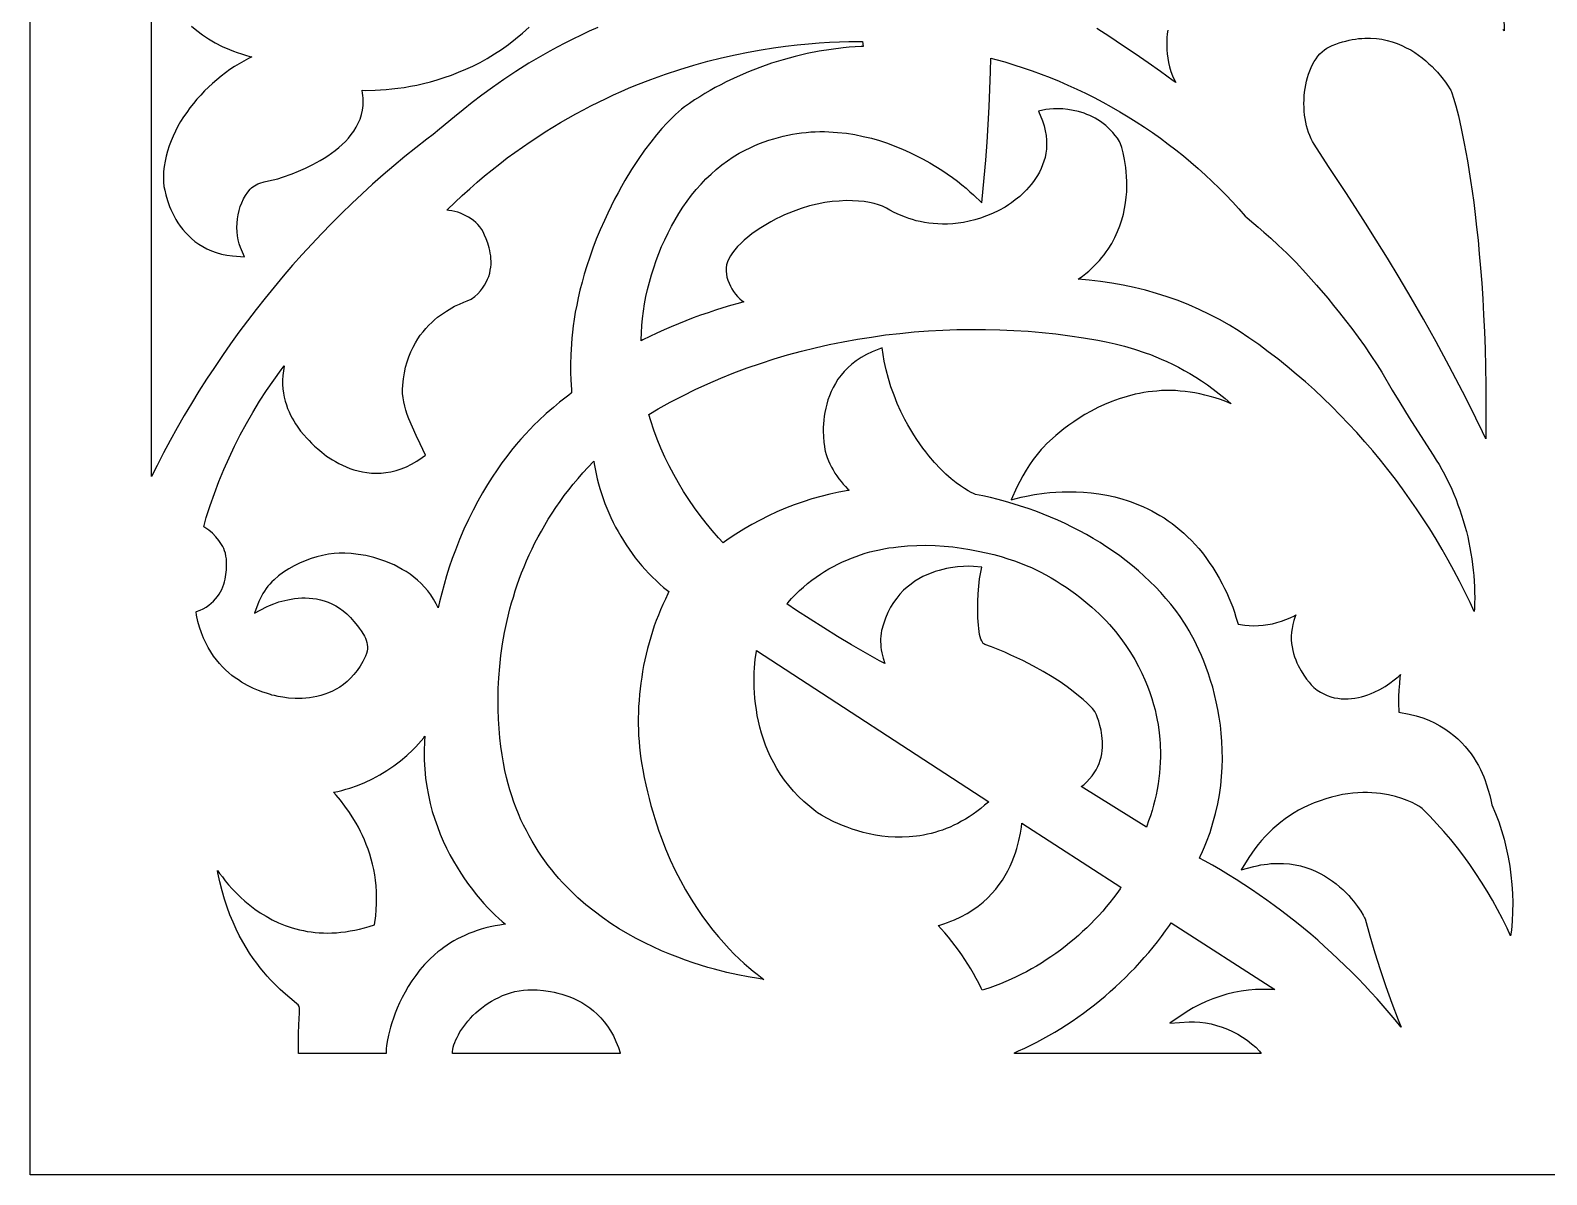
# Model space of a CAD drawing. Extents: x -122 to 128, y -135 to 115.
# Drawn here: x -121.9 to 3.1, y -134.5 to -40.2 of the extents above; entities that cross this region are included whole.
import ezdxf

# ---------------------------------------------------------------- set-up
doc = ezdxf.new("R2010")
doc.units = 0
doc.header["$MEASUREMENT"] = 0
doc.layers.add('LAYER_1', color=18, linetype='CONTINUOUS')

msp = doc.modelspace()

# ---------------------------------------------------------------- linework, layer by layer
at = {"layer": 'LAYER_1'}
for points in [[(-121.91, 115.49), (128.09, 115.49), (128.09, -134.51), (-121.91, -134.51)], [(-53.3, -41.1), (-53.25, -41.51), (-53.41, -41.52), (-53.91, -41.55), (-54.41, -41.58), (-54.91, -41.63), (-55.9, -41.75), (-56.89, -41.91), (-57.88, -42.1), (-58.87, -42.33), (-59.84, -42.6), (-60.81, -42.89), (-61.77, -43.23), (-62.71, -43.6), (-63.63, -44), (-64.54, -44.43), (-64.99, -44.66), (-65.44, -44.9), (-65.87, -45.14), (-66.31, -45.39), (-66.73, -45.65), (-67.15, -45.92), (-67.57, -46.2), (-67.98, -46.49), (-68.24, -46.69), (-68.73, -47.13), (-69.06, -47.44), (-69.43, -47.82), (-69.85, -48.27), (-70.29, -48.79), (-70.77, -49.39), (-71.28, -50.06), (-71.8, -50.82), (-72.35, -51.65), (-72.9, -52.57), (-73.18, -53.06), (-73.46, -53.57), (-73.74, -54.11), (-74.03, -54.67), (-74.31, -55.25), (-74.59, -55.85), (-74.93, -56.63), (-75.25, -57.4), (-75.53, -58.14), (-75.79, -58.87), (-76.03, -59.58), (-76.24, -60.27), (-76.43, -60.94), (-76.6, -61.59), (-76.75, -62.22), (-76.87, -62.83), (-76.99, -63.42), (-77.08, -63.98), (-77.16, -64.53), (-77.22, -65.05), (-77.27, -65.55), (-77.31, -66.03), (-77.36, -66.92), (-77.38, -67.71), (-77.37, -68.39), (-77.35, -68.98), (-77.31, -69.81), (-77.3, -70.04), (-77.3, -70.06), (-77.33, -70.09), (-77.53, -70.26), (-78.28, -70.84), (-78.79, -71.26), (-79.38, -71.76), (-80.03, -72.36), (-80.37, -72.7), (-80.73, -73.07), (-81.1, -73.46), (-81.47, -73.88), (-81.85, -74.32), (-82.24, -74.8), (-82.64, -75.3), (-83.03, -75.84), (-83.43, -76.4), (-83.83, -77), (-84.23, -77.63), (-84.62, -78.29), (-85.02, -78.99), (-85.4, -79.72), (-85.78, -80.49), (-86.16, -81.3), (-86.52, -82.14), (-86.87, -83.02), (-87.13, -83.72), (-87.37, -84.42), (-87.6, -85.14), (-87.8, -85.85), (-87.99, -86.57), (-88.17, -87.3), (-88.28, -87.78), (-88.44, -87.45), (-88.66, -87.08), (-88.89, -86.72), (-89.14, -86.39), (-89.41, -86.08), (-89.69, -85.78), (-89.99, -85.51), (-90.29, -85.26), (-90.6, -85.02), (-90.93, -84.8), (-91.25, -84.61), (-91.59, -84.42), (-91.92, -84.25), (-92.26, -84.1), (-92.6, -83.97), (-92.93, -83.84), (-93.27, -83.74), (-93.6, -83.64), (-93.93, -83.56), (-94.26, -83.48), (-94.87, -83.38), (-95.46, -83.31), (-95.99, -83.28), (-96.46, -83.28), (-96.87, -83.3), (-97.34, -83.37), (-97.82, -83.47), (-98.29, -83.59), (-98.77, -83.73), (-99.25, -83.91), (-99.72, -84.11), (-100.17, -84.33), (-100.61, -84.58), (-101.04, -84.85), (-101.44, -85.15), (-101.81, -85.47), (-101.99, -85.65), (-102.16, -85.83), (-102.32, -86.01), (-102.47, -86.2), (-102.61, -86.4), (-102.74, -86.6), (-102.86, -86.81), (-102.97, -87.03), (-103.06, -87.25), (-103.42, -88.22), (-102.45, -87.71), (-102.18, -87.59), (-101.83, -87.45), (-101.41, -87.3), (-100.93, -87.17), (-100.67, -87.11), (-100.4, -87.06), (-100.12, -87.02), (-99.84, -86.99), (-99.54, -86.97), (-99.24, -86.97), (-98.93, -86.98), (-98.62, -87.01), (-98.31, -87.05), (-97.99, -87.12), (-97.68, -87.21), (-97.36, -87.32), (-97.05, -87.46), (-96.73, -87.62), (-96.42, -87.81), (-96.12, -88.03), (-95.81, -88.29), (-95.52, -88.58), (-95.23, -88.9), (-94.94, -89.27), (-94.8, -89.45), (-94.63, -89.69), (-94.45, -89.98), (-94.37, -90.13), (-94.29, -90.29), (-94.23, -90.46), (-94.17, -90.63), (-94.14, -90.81), (-94.12, -90.99), (-94.12, -91.17), (-94.14, -91.36), (-94.19, -91.56), (-94.27, -91.76), (-94.49, -92.2), (-94.72, -92.6), (-94.97, -92.96), (-95.24, -93.29), (-95.51, -93.59), (-95.79, -93.86), (-96.09, -94.1), (-96.39, -94.31), (-96.69, -94.5), (-97, -94.66), (-97.32, -94.8), (-97.64, -94.91), (-97.96, -95.01), (-98.28, -95.09), (-98.59, -95.15), (-98.9, -95.2), (-99.21, -95.23), (-99.51, -95.25), (-99.8, -95.25), (-100.08, -95.25), (-100.62, -95.22), (-101.08, -95.16), (-101.48, -95.09), (-101.79, -95.02), (-102, -94.97), (-102.11, -94.93), (-102.44, -94.83), (-102.73, -94.74), (-103.1, -94.6), (-103.52, -94.42), (-104, -94.19), (-104.25, -94.05), (-104.5, -93.9), (-104.76, -93.73), (-105.02, -93.55), (-105.29, -93.35), (-105.55, -93.13), (-105.81, -92.9), (-106.07, -92.64), (-106.32, -92.37), (-106.57, -92.08), (-106.81, -91.76), (-107.03, -91.42), (-107.25, -91.06), (-107.45, -90.68), (-107.64, -90.27), (-107.81, -89.84), (-107.96, -89.38), (-108.09, -88.9), (-108.2, -88.39), (-108.25, -88.11), (-108.2, -88.09), (-107.92, -87.98), (-107.66, -87.86), (-107.41, -87.72), (-107.19, -87.57), (-106.99, -87.4), (-106.8, -87.23), (-106.63, -87.05), (-106.48, -86.86), (-106.35, -86.66), (-106.23, -86.46), (-106.13, -86.26), (-106.04, -86.05), (-105.97, -85.84), (-105.9, -85.64), (-105.85, -85.43), (-105.78, -85.04), (-105.74, -84.66), (-105.73, -84.31), (-105.73, -84), (-105.75, -83.74), (-105.78, -83.52), (-105.82, -83.28), (-105.89, -83.08), (-105.97, -82.9), (-106.05, -82.72), (-106.15, -82.55), (-106.25, -82.39), (-106.37, -82.22), (-106.61, -81.92), (-106.89, -81.64), (-107.19, -81.38), (-107.51, -81.17), (-107.61, -81.1), (-107.4, -80.34), (-107.08, -79.34), (-106.73, -78.35), (-106.36, -77.36), (-105.96, -76.38), (-105.53, -75.42), (-105.08, -74.46), (-104.6, -73.51), (-104.1, -72.58), (-103.57, -71.67), (-103.02, -70.76), (-102.44, -69.88), (-101.84, -69.01), (-101.22, -68.16), (-100.98, -67.84), (-100.98, -67.85), (-101.05, -68.25), (-101.1, -68.64), (-101.12, -69.01), (-101.11, -69.38), (-101.09, -69.74), (-101.04, -70.08), (-100.98, -70.42), (-100.9, -70.74), (-100.8, -71.04), (-100.7, -71.34), (-100.58, -71.62), (-100.46, -71.89), (-100.33, -72.14), (-100.19, -72.38), (-100.05, -72.61), (-99.91, -72.82), (-99.63, -73.21), (-99.36, -73.53), (-99.12, -73.79), (-98.93, -73.99), (-98.72, -74.2), (-98.48, -74.45), (-98.22, -74.69), (-97.89, -74.96), (-97.48, -75.27), (-97.01, -75.58), (-96.75, -75.73), (-96.47, -75.88), (-96.18, -76.03), (-95.88, -76.16), (-95.56, -76.29), (-95.23, -76.4), (-94.89, -76.5), (-94.53, -76.58), (-94.16, -76.64), (-93.78, -76.68), (-93.4, -76.69), (-93, -76.68), (-92.59, -76.64), (-92.18, -76.57), (-91.76, -76.47), (-91.34, -76.33), (-90.91, -76.16), (-90.48, -75.94), (-90.04, -75.69), (-89.61, -75.39), (-89.33, -75.19), (-89.76, -74.27), (-90.09, -73.58), (-90.41, -72.89), (-90.7, -72.19), (-90.83, -71.85), (-90.94, -71.5), (-91.04, -71.16), (-91.12, -70.81), (-91.18, -70.46), (-91.22, -70.12), (-91.23, -69.78), (-91.21, -69.43), (-91.15, -68.91), (-91.07, -68.41), (-90.97, -67.94), (-90.84, -67.5), (-90.7, -67.08), (-90.54, -66.68), (-90.36, -66.3), (-90.17, -65.95), (-89.97, -65.62), (-89.76, -65.31), (-89.53, -65.02), (-89.3, -64.75), (-89.07, -64.49), (-88.82, -64.26), (-88.58, -64.04), (-88.34, -63.83), (-88.09, -63.65), (-87.85, -63.48), (-87.61, -63.32), (-87.38, -63.18), (-86.93, -62.93), (-86.53, -62.74), (-86.18, -62.59), (-85.9, -62.47), (-85.56, -62.33), (-85.27, -62.11), (-85.03, -61.89), (-84.81, -61.66), (-84.63, -61.43), (-84.46, -61.19), (-84.32, -60.95), (-84.21, -60.7), (-84.11, -60.46), (-84.04, -60.21), (-83.99, -59.96), (-83.95, -59.71), (-83.93, -59.47), (-83.93, -59.23), (-83.94, -59), (-83.96, -58.77), (-83.99, -58.54), (-84.03, -58.33), (-84.08, -58.11), (-84.19, -57.72), (-84.32, -57.37), (-84.46, -57.06), (-84.59, -56.8), (-84.7, -56.59), (-84.84, -56.37), (-85.01, -56.18), (-85.19, -56.02), (-85.37, -55.86), (-85.57, -55.71), (-85.78, -55.58), (-86, -55.46), (-86.22, -55.36), (-86.45, -55.26), (-86.68, -55.18), (-86.92, -55.11), (-87.16, -55.06), (-87.41, -55.02), (-87.58, -55.01), (-87.52, -54.95), (-86.91, -54.36), (-86.3, -53.79), (-85.69, -53.24), (-85.07, -52.7), (-84.46, -52.18), (-83.84, -51.67), (-83.21, -51.18), (-82.59, -50.7), (-81.96, -50.24), (-81.34, -49.8), (-80.71, -49.36), (-80.08, -48.95), (-79.46, -48.54), (-78.83, -48.15), (-78.2, -47.77), (-77.57, -47.41), (-76.95, -47.06), (-76.32, -46.72), (-75.7, -46.4), (-75.07, -46.09), (-74.45, -45.79), (-73.83, -45.5), (-73.21, -45.22), (-72.6, -44.95), (-71.99, -44.7), (-70.77, -44.22), (-69.56, -43.79), (-68.38, -43.4), (-67.2, -43.04), (-66.05, -42.72), (-64.92, -42.44), (-63.81, -42.19), (-62.73, -41.97), (-61.67, -41.78), (-60.65, -41.62), (-59.65, -41.48), (-58.69, -41.37), (-57.76, -41.28), (-56.87, -41.21), (-56.02, -41.16), (-55.21, -41.12), (-54.44, -41.1), (-53.72, -41.1)], [(-10.95, -40.86), (-10.5, -40.92), (-10.06, -41.01), (-9.64, -41.13), (-9.24, -41.27), (-8.85, -41.43), (-8.48, -41.61), (-8.12, -41.8), (-7.79, -42.01), (-7.47, -42.23), (-7.16, -42.46), (-6.88, -42.69), (-6.61, -42.93), (-6.36, -43.16), (-6.13, -43.4), (-5.92, -43.63), (-5.54, -44.07), (-5.25, -44.46), (-5.02, -44.78), (-4.88, -45), (-4.82, -45.1), (-4.73, -45.33), (-4.59, -45.76), (-4.41, -46.4), (-4.19, -47.23), (-3.95, -48.27), (-3.7, -49.5), (-3.44, -50.93), (-3.18, -52.55), (-3.05, -53.44), (-2.92, -54.38), (-2.8, -55.36), (-2.68, -56.4), (-2.56, -57.48), (-2.46, -58.61), (-2.36, -59.79), (-2.26, -61.03), (-2.18, -62.31), (-2.11, -63.64), (-2.04, -65.02), (-1.99, -66.44), (-1.96, -67.92), (-1.93, -69.45), (-1.92, -71.03), (-1.93, -72.65), (-1.92, -73.72), (-1.92, -73.86), (-2.2, -73.27), (-2.75, -72.14), (-3.3, -71.03), (-3.85, -69.94), (-4.94, -67.86), (-6.01, -65.87), (-7.06, -63.99), (-8.08, -62.22), (-9.07, -60.54), (-10.03, -58.95), (-10.96, -57.47), (-11.84, -56.07), (-12.68, -54.77), (-13.47, -53.56), (-14.89, -51.4), (-16.08, -49.57), (-16.21, -49.35), (-16.33, -49.11), (-16.44, -48.86), (-16.54, -48.6), (-16.63, -48.33), (-16.7, -48.05), (-16.77, -47.76), (-16.82, -47.46), (-16.86, -47.16), (-16.89, -46.85), (-16.91, -46.54), (-16.92, -46.22), (-16.91, -45.91), (-16.9, -45.59), (-16.87, -45.28), (-16.83, -44.97), (-16.77, -44.67), (-16.71, -44.37), (-16.63, -44.07), (-16.54, -43.79), (-16.44, -43.51), (-16.33, -43.25), (-16.2, -43), (-16.07, -42.76), (-15.92, -42.53), (-15.76, -42.32), (-15.6, -42.13), (-15.42, -41.95), (-15.23, -41.79), (-15.03, -41.65), (-14.81, -41.53), (-14.59, -41.42), (-14.3, -41.31), (-14.02, -41.22), (-13.74, -41.13), (-13.46, -41.06), (-13.19, -40.99), (-12.93, -40.94), (-12.67, -40.9), (-12.41, -40.86), (-12.15, -40.84), (-11.91, -40.83), (-11.42, -40.83)], [(-42.33, -42.59), (-41.58, -42.79), (-40.82, -43.02), (-40.07, -43.26), (-39.32, -43.52), (-38.58, -43.79), (-37.84, -44.08), (-37.1, -44.38), (-36.37, -44.69), (-35.64, -45.02), (-34.92, -45.37), (-34.21, -45.73), (-33.5, -46.1), (-32.8, -46.49), (-32.1, -46.89), (-31.42, -47.3), (-30.74, -47.72), (-30.07, -48.16), (-29.41, -48.61), (-28.75, -49.07), (-28.11, -49.55), (-27.48, -50.03), (-26.86, -50.53), (-26.24, -51.04), (-25.64, -51.56), (-25.05, -52.09), (-24.48, -52.63), (-23.91, -53.18), (-23.36, -53.74), (-22.82, -54.31), (-22.29, -54.89), (-21.77, -55.49), (-21.63, -55.62), (-21.41, -55.81), (-20.7, -56.4), (-20.22, -56.81), (-19.66, -57.3), (-19.03, -57.89), (-18.33, -58.56), (-17.57, -59.33), (-16.75, -60.21), (-15.87, -61.18), (-14.95, -62.27), (-14.47, -62.85), (-13.98, -63.46), (-13.48, -64.1), (-12.97, -64.77), (-12.46, -65.47), (-11.93, -66.2), (-11.4, -66.97), (-10.87, -67.75), (-10.51, -68.36), (-9.65, -69.83), (-9.02, -70.87), (-8.24, -72.12), (-7.32, -73.57), (-6.26, -75.21), (-6.01, -75.6), (-5.78, -75.98), (-5.55, -76.37), (-5.34, -76.77), (-5.13, -77.18), (-4.93, -77.59), (-4.74, -78), (-4.56, -78.42), (-4.38, -78.85), (-4.22, -79.28), (-4.06, -79.71), (-3.92, -80.15), (-3.78, -80.59), (-3.65, -81.04), (-3.53, -81.49), (-3.42, -81.93), (-3.32, -82.39), (-3.23, -82.84), (-3.15, -83.3), (-3.08, -83.75), (-3.01, -84.21), (-2.96, -84.67), (-2.92, -85.13), (-2.88, -85.59), (-2.86, -86.04), (-2.85, -86.5), (-2.84, -86.96), (-2.85, -87.41), (-2.87, -87.87), (-2.88, -88.08), (-3.22, -87.34), (-3.65, -86.46), (-4.09, -85.58), (-4.55, -84.7), (-5.03, -83.84), (-5.52, -82.98), (-6.03, -82.12), (-6.55, -81.28), (-7.09, -80.44), (-7.64, -79.61), (-8.21, -78.79), (-8.79, -77.98), (-9.38, -77.18), (-9.99, -76.39), (-10.61, -75.61), (-11.25, -74.84), (-11.9, -74.09), (-12.56, -73.34), (-13.24, -72.61), (-13.92, -71.89), (-14.63, -71.19), (-15.34, -70.5), (-16.06, -69.82), (-16.8, -69.16), (-17.55, -68.51), (-18.31, -67.88), (-19.08, -67.27), (-19.86, -66.67), (-20.65, -66.09), (-21.45, -65.53), (-22.27, -64.98), (-23.06, -64.49), (-23.87, -64.02), (-24.7, -63.59), (-25.55, -63.18), (-26.41, -62.81), (-27.29, -62.46), (-28.18, -62.14), (-29.08, -61.86), (-29.99, -61.6), (-30.91, -61.38), (-31.83, -61.18), (-32.76, -61.01), (-33.7, -60.88), (-34.63, -60.77), (-35.53, -60.7), (-35.45, -60.64), (-35.18, -60.44), (-34.91, -60.23), (-34.66, -60.02), (-34.42, -59.81), (-34.2, -59.59), (-33.98, -59.36), (-33.77, -59.14), (-33.58, -58.91), (-33.39, -58.68), (-33.22, -58.45), (-33.06, -58.21), (-32.76, -57.74), (-32.5, -57.26), (-32.28, -56.77), (-32.09, -56.29), (-31.93, -55.81), (-31.8, -55.33), (-31.7, -54.86), (-31.62, -54.39), (-31.57, -53.93), (-31.53, -53.49), (-31.52, -53.05), (-31.52, -52.64), (-31.54, -52.24), (-31.57, -51.85), (-31.61, -51.49), (-31.66, -51.15), (-31.71, -50.83), (-31.83, -50.28), (-31.94, -49.84), (-32.05, -49.53), (-32.13, -49.35), (-32.3, -49.08), (-32.48, -48.84), (-32.66, -48.61), (-32.86, -48.4), (-33.06, -48.21), (-33.26, -48.02), (-33.47, -47.86), (-33.69, -47.7), (-33.91, -47.56), (-34.13, -47.43), (-34.36, -47.31), (-34.58, -47.2), (-34.81, -47.11), (-35.04, -47.02), (-35.49, -46.88), (-35.94, -46.78), (-36.38, -46.71), (-36.79, -46.66), (-37.19, -46.65), (-37.56, -46.65), (-37.89, -46.67), (-38.19, -46.71), (-38.8, -46.83), (-38.48, -47.63), (-38.34, -48.05), (-38.24, -48.46), (-38.17, -48.86), (-38.14, -49.24), (-38.13, -49.61), (-38.15, -49.97), (-38.19, -50.31), (-38.26, -50.65), (-38.35, -50.97), (-38.46, -51.28), (-38.59, -51.57), (-38.73, -51.86), (-38.88, -52.14), (-39.05, -52.4), (-39.22, -52.65), (-39.4, -52.88), (-39.59, -53.11), (-39.78, -53.32), (-39.97, -53.51), (-40.35, -53.87), (-40.71, -54.16), (-41.02, -54.4), (-41.28, -54.57), (-41.56, -54.75), (-42.07, -55.02), (-42.58, -55.27), (-43.08, -55.48), (-43.57, -55.65), (-44.05, -55.8), (-44.52, -55.92), (-44.98, -56.02), (-45.43, -56.08), (-45.87, -56.13), (-46.29, -56.15), (-46.7, -56.16), (-47.1, -56.14), (-47.48, -56.11), (-47.85, -56.07), (-48.21, -56.01), (-48.55, -55.94), (-48.88, -55.87), (-49.19, -55.78), (-49.49, -55.69), (-49.76, -55.59), (-50.27, -55.39), (-50.7, -55.19), (-51.05, -55.01), (-51.33, -54.85), (-51.66, -54.67), (-51.99, -54.56), (-52.35, -54.46), (-52.74, -54.37), (-53.17, -54.3), (-53.64, -54.26), (-54.14, -54.23), (-54.66, -54.22), (-55.22, -54.25), (-55.81, -54.3), (-56.41, -54.38), (-57.04, -54.5), (-57.69, -54.66), (-58.36, -54.86), (-59.03, -55.1), (-59.38, -55.24), (-59.73, -55.39), (-60.08, -55.55), (-60.43, -55.72), (-60.87, -55.96), (-61.29, -56.2), (-61.69, -56.45), (-62.07, -56.7), (-62.42, -56.96), (-62.76, -57.22), (-63.06, -57.48), (-63.35, -57.74), (-63.6, -58), (-63.83, -58.26), (-64.03, -58.52), (-64.2, -58.77), (-64.34, -59.02), (-64.45, -59.27), (-64.52, -59.52), (-64.55, -59.76), (-64.55, -60.02), (-64.53, -60.28), (-64.48, -60.53), (-64.4, -60.78), (-64.31, -61.02), (-64.2, -61.26), (-64.07, -61.49), (-63.93, -61.71), (-63.77, -61.92), (-63.6, -62.12), (-63.42, -62.3), (-63.22, -62.47), (-63.09, -62.57), (-63.57, -62.69), (-64.19, -62.87), (-64.81, -63.06), (-65.43, -63.25), (-66.04, -63.46), (-66.65, -63.67), (-67.26, -63.89), (-67.87, -64.12), (-68.47, -64.36), (-69.07, -64.61), (-69.66, -64.87), (-70.25, -65.14), (-70.84, -65.42), (-71.42, -65.7), (-71.56, -65.78), (-71.56, -65.69), (-71.54, -65.11), (-71.5, -64.52), (-71.44, -63.93), (-71.37, -63.33), (-71.27, -62.73), (-71.16, -62.13), (-71.03, -61.53), (-70.88, -60.94), (-70.71, -60.34), (-70.52, -59.75), (-70.32, -59.16), (-70.1, -58.58), (-69.87, -58), (-69.61, -57.44), (-69.34, -56.88), (-69.06, -56.33), (-68.76, -55.79), (-68.44, -55.27), (-68.11, -54.75), (-67.76, -54.26), (-67.4, -53.78), (-67.02, -53.31), (-66.62, -52.86), (-66.22, -52.43), (-65.79, -52.03), (-65.36, -51.64), (-64.91, -51.27), (-64.45, -50.93), (-63.97, -50.61), (-63.48, -50.31), (-62.98, -50.05), (-62.58, -49.86), (-62.19, -49.68), (-61.8, -49.52), (-61.41, -49.37), (-61.02, -49.23), (-60.63, -49.11), (-60.24, -49), (-59.86, -48.9), (-59.47, -48.82), (-59.09, -48.75), (-58.71, -48.68), (-58.33, -48.63), (-57.95, -48.59), (-57.57, -48.56), (-57.2, -48.54), (-56.82, -48.53), (-56.45, -48.53), (-56.09, -48.54), (-55.36, -48.59), (-54.64, -48.67), (-53.94, -48.78), (-53.25, -48.92), (-52.57, -49.08), (-51.91, -49.27), (-51.26, -49.49), (-50.63, -49.72), (-50.02, -49.97), (-49.42, -50.24), (-48.85, -50.52), (-48.3, -50.81), (-47.77, -51.1), (-47.26, -51.41), (-46.78, -51.71), (-46.32, -52.02), (-45.89, -52.32), (-45.49, -52.62), (-45.11, -52.92), (-44.76, -53.2), (-44.45, -53.48), (-44.16, -53.73), (-43.47, -54.4), (-43.28, -52.33), (-43.15, -50.87), (-43.04, -49.41), (-42.95, -47.95), (-42.87, -46.49), (-42.81, -45.02), (-42.76, -43.56), (-42.74, -42.48)], [(-43.16, -64.83), (-41.99, -64.86), (-40.83, -64.91), (-39.66, -64.99), (-38.51, -65.09), (-37.36, -65.21), (-36.21, -65.35), (-35.08, -65.52), (-33.9, -65.72), (-33.22, -65.86), (-32.49, -66.02), (-31.71, -66.22), (-30.89, -66.46), (-30.02, -66.75), (-29.58, -66.91), (-29.13, -67.09), (-28.68, -67.28), (-28.21, -67.49), (-27.75, -67.71), (-27.27, -67.95), (-26.8, -68.21), (-26.32, -68.48), (-25.84, -68.77), (-25.35, -69.08), (-24.87, -69.41), (-24.39, -69.76), (-23.9, -70.13), (-23.42, -70.53), (-22.94, -70.95), (-22.92, -70.96), (-22.93, -70.96), (-23.37, -70.78), (-23.8, -70.62), (-24.23, -70.47), (-24.66, -70.35), (-25.08, -70.24), (-25.49, -70.14), (-25.91, -70.06), (-26.31, -70), (-26.72, -69.94), (-27.12, -69.91), (-27.51, -69.88), (-27.9, -69.87), (-28.28, -69.87), (-28.66, -69.88), (-29.04, -69.91), (-29.4, -69.94), (-29.77, -69.99), (-30.12, -70.04), (-30.47, -70.11), (-30.82, -70.18), (-31.49, -70.35), (-32.14, -70.55), (-32.76, -70.77), (-33.35, -71.02), (-33.92, -71.28), (-34.46, -71.56), (-34.97, -71.85), (-35.45, -72.14), (-35.9, -72.44), (-36.31, -72.73), (-36.7, -73.02), (-37.05, -73.3), (-37.37, -73.57), (-37.65, -73.82), (-38.11, -74.25), (-38.42, -74.56), (-38.58, -74.74), (-38.91, -75.14), (-39.23, -75.56), (-39.54, -76), (-39.82, -76.44), (-40.09, -76.89), (-40.34, -77.36), (-40.58, -77.83), (-41.06, -78.89), (-40.22, -78.67), (-39.78, -78.57), (-39.14, -78.45), (-38.33, -78.33), (-37.87, -78.28), (-37.37, -78.24), (-36.84, -78.22), (-36.29, -78.21), (-35.7, -78.21), (-35.1, -78.24), (-34.47, -78.3), (-33.83, -78.38), (-33.18, -78.49), (-32.51, -78.64), (-31.84, -78.82), (-31.5, -78.93), (-31.16, -79.04), (-30.82, -79.17), (-30.48, -79.31), (-30.14, -79.45), (-29.8, -79.61), (-29.46, -79.78), (-29.12, -79.97), (-28.79, -80.16), (-28.45, -80.37), (-28.12, -80.6), (-27.79, -80.83), (-27.47, -81.08), (-27.14, -81.35), (-26.82, -81.63), (-26.51, -81.92), (-26.2, -82.23), (-25.89, -82.56), (-25.59, -82.9), (-25.29, -83.26), (-25, -83.64), (-24.72, -84.04), (-24.44, -84.45), (-24.17, -84.88), (-23.91, -85.33), (-23.65, -85.8), (-23.46, -86.18), (-23.28, -86.56), (-23.11, -86.95), (-22.95, -87.34), (-22.79, -87.74), (-22.65, -88.14), (-22.52, -88.54), (-22.35, -89.14), (-21.8, -89.22), (-21.42, -89.25), (-21.04, -89.26), (-20.66, -89.25), (-20.28, -89.22), (-19.89, -89.17), (-19.51, -89.09), (-19.14, -89), (-18.76, -88.89), (-18.4, -88.75), (-18.04, -88.6), (-17.7, -88.44), (-17.58, -88.37), (-17.63, -88.5), (-17.75, -88.83), (-17.84, -89.16), (-17.9, -89.48), (-17.94, -89.8), (-17.96, -90.11), (-17.96, -90.42), (-17.93, -90.71), (-17.89, -91), (-17.84, -91.29), (-17.77, -91.56), (-17.69, -91.82), (-17.6, -92.07), (-17.5, -92.31), (-17.39, -92.54), (-17.16, -92.97), (-16.93, -93.34), (-16.7, -93.66), (-16.49, -93.92), (-16.32, -94.13), (-16.11, -94.34), (-15.83, -94.56), (-15.56, -94.73), (-15.28, -94.88), (-14.99, -95.01), (-14.71, -95.11), (-14.42, -95.19), (-14.13, -95.24), (-13.84, -95.28), (-13.56, -95.29), (-13.27, -95.29), (-12.99, -95.27), (-12.71, -95.23), (-12.43, -95.18), (-12.16, -95.11), (-11.9, -95.04), (-11.64, -94.95), (-11.38, -94.85), (-11.13, -94.74), (-10.66, -94.51), (-10.22, -94.26), (-9.83, -93.99), (-9.47, -93.73), (-9.16, -93.46), (-8.97, -93.27), (-9, -93.51), (-9.05, -94.03), (-9.09, -94.56), (-9.11, -95.09), (-9.11, -95.62), (-9.09, -96.39), (-8.24, -96.55), (-7.67, -96.69), (-7.13, -96.86), (-6.63, -97.05), (-6.15, -97.27), (-5.71, -97.5), (-5.3, -97.75), (-4.91, -98.02), (-4.55, -98.3), (-4.22, -98.59), (-3.92, -98.89), (-3.63, -99.2), (-3.37, -99.51), (-3.13, -99.83), (-2.91, -100.15), (-2.72, -100.47), (-2.54, -100.79), (-2.37, -101.11), (-2.23, -101.41), (-2.1, -101.72), (-1.99, -102.01), (-1.89, -102.28), (-1.72, -102.8), (-1.6, -103.24), (-1.52, -103.6), (-1.42, -104.01), (-1.12, -104.73), (-0.86, -105.43), (-0.63, -106.14), (-0.42, -106.86), (-0.24, -107.59), (-0.08, -108.33), (0.05, -109.08), (0.15, -109.83), (0.22, -110.59), (0.27, -111.34), (0.29, -112.1), (0.28, -112.85), (0.24, -113.61), (0.18, -114.35), (0.12, -114.82), (-0.17, -114.19), (-0.55, -113.41), (-0.95, -112.64), (-1.37, -111.89), (-1.81, -111.14), (-2.27, -110.4), (-2.74, -109.67), (-3.24, -108.95), (-3.75, -108.25), (-4.27, -107.56), (-4.82, -106.89), (-5.38, -106.23), (-5.95, -105.58), (-6.55, -104.95), (-7.16, -104.33), (-7.27, -104.25), (-7.44, -104.13), (-7.69, -103.99), (-8.01, -103.83), (-8.4, -103.66), (-8.86, -103.49), (-9.38, -103.33), (-9.96, -103.19), (-10.28, -103.14), (-10.61, -103.09), (-10.95, -103.05), (-11.31, -103.02), (-11.68, -103.01), (-12.07, -103.01), (-12.47, -103.03), (-12.88, -103.06), (-13.3, -103.11), (-13.74, -103.18), (-14.19, -103.27), (-14.64, -103.39), (-15.11, -103.52), (-15.59, -103.68), (-16.08, -103.87), (-16.58, -104.08), (-16.97, -104.27), (-17.36, -104.47), (-17.73, -104.69), (-18.1, -104.93), (-18.47, -105.18), (-18.82, -105.44), (-19.16, -105.72), (-19.49, -106.01), (-19.81, -106.32), (-20.12, -106.63), (-20.42, -106.96), (-20.7, -107.29), (-20.97, -107.64), (-21.22, -108), (-21.46, -108.36), (-22.08, -109.38), (-21.06, -109.11), (-20.77, -109.04), (-20.48, -108.98), (-20.2, -108.94), (-19.92, -108.9), (-19.65, -108.87), (-19.12, -108.85), (-18.61, -108.85), (-18.12, -108.89), (-17.65, -108.96), (-17.2, -109.06), (-16.77, -109.18), (-16.36, -109.32), (-15.96, -109.49), (-15.59, -109.67), (-15.23, -109.87), (-14.89, -110.08), (-14.57, -110.3), (-14.26, -110.53), (-13.98, -110.77), (-13.71, -111.01), (-13.46, -111.25), (-13.23, -111.49), (-13.02, -111.73), (-12.83, -111.96), (-12.49, -112.41), (-12.23, -112.79), (-12.04, -113.11), (-11.92, -113.33), (-11.88, -113.42), (-11.49, -114.81), (-11.07, -116.21), (-10.63, -117.6), (-10.16, -118.99), (-9.67, -120.36), (-9.15, -121.73), (-8.9, -122.36), (-8.93, -122.33), (-9.41, -121.74), (-9.89, -121.16), (-10.39, -120.58), (-10.89, -120.01), (-11.41, -119.45), (-11.93, -118.89), (-12.46, -118.34), (-12.99, -117.8), (-13.54, -117.26), (-14.09, -116.73), (-14.65, -116.21), (-15.21, -115.7), (-15.78, -115.19), (-16.36, -114.69), (-16.95, -114.2), (-17.54, -113.72), (-18.14, -113.25), (-18.75, -112.78), (-19.36, -112.33), (-19.98, -111.88), (-20.6, -111.44), (-21.23, -111.01), (-21.87, -110.59), (-22.5, -110.18), (-23.15, -109.78), (-23.8, -109.38), (-24.45, -109), (-25.11, -108.63), (-25.52, -108.41), (-25.46, -108.28), (-25.28, -107.88), (-25.11, -107.48), (-24.95, -107.08), (-24.66, -106.29), (-24.42, -105.51), (-24.21, -104.73), (-24.03, -103.95), (-23.89, -103.19), (-23.78, -102.43), (-23.71, -101.68), (-23.66, -100.94), (-23.64, -100.22), (-23.65, -99.51), (-23.68, -98.8), (-23.73, -98.12), (-23.81, -97.45), (-23.9, -96.79), (-24.01, -96.15), (-24.14, -95.53), (-24.29, -94.92), (-24.44, -94.33), (-24.61, -93.77), (-24.79, -93.22), (-24.98, -92.69), (-25.17, -92.19), (-25.37, -91.71), (-25.57, -91.25), (-25.77, -90.82), (-25.98, -90.41), (-26.18, -90.03), (-26.38, -89.67), (-26.57, -89.34), (-26.76, -89.04), (-27.12, -88.51), (-27.49, -88), (-27.88, -87.49), (-28.29, -87), (-28.71, -86.52), (-29.15, -86.05), (-29.61, -85.6), (-30.08, -85.16), (-30.56, -84.73), (-31.06, -84.31), (-31.57, -83.91), (-32.09, -83.51), (-32.62, -83.13), (-33.17, -82.77), (-33.72, -82.41), (-34.28, -82.07), (-34.85, -81.74), (-35.43, -81.43), (-36.02, -81.13), (-36.61, -80.84), (-37.21, -80.56), (-37.81, -80.3), (-38.42, -80.05), (-39.03, -79.82), (-39.65, -79.6), (-40.27, -79.39), (-40.89, -79.2), (-41.51, -79.02), (-42.13, -78.85), (-42.75, -78.7), (-43.38, -78.56), (-43.98, -78.44), (-44.04, -78.42), (-44.17, -78.37), (-44.36, -78.28), (-44.6, -78.14), (-44.89, -77.96), (-45.23, -77.74), (-45.6, -77.47), (-46, -77.14), (-46.43, -76.76), (-46.89, -76.32), (-47.36, -75.81), (-47.84, -75.24), (-48.09, -74.93), (-48.33, -74.61), (-48.58, -74.26), (-48.83, -73.9), (-49.08, -73.51), (-49.33, -73.11), (-49.57, -72.69), (-49.81, -72.25), (-50.14, -71.6), (-50.44, -70.94), (-50.71, -70.26), (-50.96, -69.57), (-51.17, -68.87), (-51.35, -68.16), (-51.51, -67.44), (-51.69, -66.35), (-52.52, -66.68), (-52.99, -66.91), (-53.42, -67.15), (-53.82, -67.41), (-54.18, -67.69), (-54.51, -67.99), (-54.81, -68.29), (-55.08, -68.61), (-55.33, -68.94), (-55.54, -69.28), (-55.73, -69.62), (-55.9, -69.96), (-56.04, -70.31), (-56.16, -70.65), (-56.26, -71), (-56.34, -71.33), (-56.41, -71.67), (-56.46, -71.99), (-56.5, -72.31), (-56.52, -72.62), (-56.54, -72.91), (-56.54, -73.19), (-56.53, -73.7), (-56.5, -74.14), (-56.45, -74.48), (-56.41, -74.73), (-56.38, -74.86), (-56.3, -75.14), (-56.21, -75.4), (-56.1, -75.66), (-55.99, -75.92), (-55.86, -76.18), (-55.73, -76.42), (-55.58, -76.67), (-55.42, -76.91), (-55.26, -77.14), (-55.08, -77.36), (-54.9, -77.58), (-54.71, -77.79), (-54.52, -77.99), (-54.41, -78.09), (-54.5, -78.1), (-55.25, -78.25), (-56, -78.41), (-56.74, -78.6), (-57.48, -78.81), (-58.21, -79.05), (-58.94, -79.3), (-59.66, -79.58), (-60.37, -79.88), (-61.07, -80.21), (-61.75, -80.55), (-62.43, -80.92), (-63.1, -81.3), (-63.75, -81.7), (-64.38, -82.13), (-64.79, -82.42), (-65.17, -82.02), (-65.69, -81.42), (-66.2, -80.81), (-66.7, -80.18), (-67.17, -79.53), (-67.63, -78.86), (-68.06, -78.19), (-68.48, -77.49), (-68.87, -76.79), (-69.24, -76.08), (-69.59, -75.35), (-69.92, -74.62), (-70.23, -73.88), (-70.51, -73.13), (-70.77, -72.38), (-70.93, -71.85), (-70.15, -71.39), (-69.15, -70.83), (-68.13, -70.3), (-67.1, -69.79), (-66.05, -69.31), (-64.98, -68.85), (-63.91, -68.42), (-62.82, -68.01), (-61.71, -67.63), (-60.6, -67.27), (-59.48, -66.94), (-58.34, -66.63), (-57.2, -66.35), (-56.05, -66.09), (-54.9, -65.85), (-53.73, -65.64), (-52.57, -65.46), (-51.4, -65.29), (-50.22, -65.16), (-49.05, -65.04), (-47.87, -64.95), (-46.69, -64.89), (-45.52, -64.85), (-44.34, -64.83)], [(-75.42, -75.9), (-75.35, -76.32), (-75.27, -76.73), (-75.18, -77.14), (-75.07, -77.55), (-74.96, -77.96), (-74.83, -78.37), (-74.7, -78.77), (-74.55, -79.17), (-74.39, -79.57), (-74.22, -79.96), (-74.05, -80.35), (-73.86, -80.74), (-73.66, -81.12), (-73.46, -81.5), (-73.24, -81.87), (-73.02, -82.24), (-72.78, -82.6), (-72.54, -82.96), (-72.29, -83.31), (-72.04, -83.65), (-71.77, -83.98), (-71.5, -84.31), (-71.22, -84.63), (-70.93, -84.94), (-70.63, -85.25), (-70.33, -85.54), (-70.02, -85.82), (-69.7, -86.1), (-69.38, -86.36), (-69.26, -86.45), (-69.36, -86.64), (-69.56, -87.07), (-69.76, -87.5), (-69.95, -87.94), (-70.13, -88.38), (-70.31, -88.83), (-70.47, -89.28), (-70.62, -89.74), (-70.77, -90.2), (-70.9, -90.66), (-71.03, -91.13), (-71.14, -91.6), (-71.25, -92.07), (-71.35, -92.54), (-71.44, -93.02), (-71.51, -93.5), (-71.58, -93.98), (-71.64, -94.46), (-71.69, -94.94), (-71.73, -95.43), (-71.76, -95.91), (-71.78, -96.39), (-71.79, -96.87), (-71.79, -97.36), (-71.78, -97.84), (-71.76, -98.32), (-71.73, -98.8), (-71.69, -99.27), (-71.64, -99.75), (-71.58, -100.22), (-71.51, -100.69), (-71.42, -101.15), (-71.3, -101.76), (-71.18, -102.36), (-71.04, -102.94), (-70.9, -103.51), (-70.75, -104.07), (-70.59, -104.61), (-70.43, -105.15), (-70.26, -105.67), (-70.09, -106.18), (-69.91, -106.68), (-69.54, -107.64), (-69.15, -108.56), (-68.74, -109.43), (-68.32, -110.26), (-67.89, -111.04), (-67.44, -111.79), (-67, -112.49), (-66.55, -113.15), (-66.09, -113.77), (-65.64, -114.36), (-65.19, -114.9), (-64.75, -115.41), (-64.31, -115.88), (-63.89, -116.32), (-63.47, -116.72), (-63.07, -117.09), (-62.69, -117.42), (-62.33, -117.72), (-61.99, -117.99), (-61.44, -118.41), (-61.89, -118.34), (-62.74, -118.2), (-63.59, -118.04), (-64.48, -117.84), (-65.51, -117.57), (-66.07, -117.42), (-66.65, -117.24), (-67.26, -117.05), (-67.89, -116.83), (-68.54, -116.59), (-69.2, -116.33), (-69.88, -116.05), (-70.57, -115.74), (-71.26, -115.41), (-71.96, -115.04), (-72.66, -114.66), (-73.36, -114.24), (-74.06, -113.79), (-74.75, -113.31), (-75.44, -112.8), (-76.11, -112.26), (-76.77, -111.68), (-77.09, -111.38), (-77.41, -111.06), (-77.72, -110.74), (-78.03, -110.42), (-78.34, -110.08), (-78.64, -109.73), (-78.93, -109.37), (-79.22, -109.01), (-79.5, -108.63), (-79.77, -108.24), (-80.04, -107.85), (-80.29, -107.44), (-80.54, -107.02), (-80.79, -106.59), (-81.02, -106.15), (-81.24, -105.71), (-81.46, -105.25), (-81.67, -104.77), (-81.86, -104.29), (-82.05, -103.8), (-82.22, -103.29), (-82.39, -102.78), (-82.53, -102.29), (-82.66, -101.76), (-82.79, -101.18), (-82.91, -100.56), (-83.02, -99.91), (-83.12, -99.22), (-83.2, -98.49), (-83.27, -97.74), (-83.31, -96.95), (-83.34, -96.13), (-83.35, -95.29), (-83.33, -94.42), (-83.28, -93.54), (-83.21, -92.63), (-83.11, -91.7), (-82.98, -90.76), (-82.81, -89.81), (-82.61, -88.84), (-82.37, -87.87), (-82.24, -87.38), (-82.09, -86.89), (-81.94, -86.39), (-81.77, -85.9), (-81.6, -85.41), (-81.41, -84.91), (-81.21, -84.41), (-81.01, -83.92), (-80.79, -83.42), (-80.55, -82.93), (-80.31, -82.43), (-80.05, -81.94), (-79.78, -81.45), (-79.5, -80.96), (-79.21, -80.47), (-78.9, -79.98), (-78.58, -79.5), (-78.24, -79.01), (-77.89, -78.53), (-77.53, -78.06), (-77.15, -77.58), (-76.76, -77.11), (-76.35, -76.65), (-75.92, -76.18), (-75.48, -75.73), (-75.45, -75.69)], [(-47.32, -82.65), (-46.58, -82.69), (-45.85, -82.76), (-45.14, -82.86), (-44.45, -82.97), (-43.77, -83.1), (-43.12, -83.24), (-42.49, -83.4), (-41.89, -83.56), (-41.32, -83.74), (-40.78, -83.92), (-40.28, -84.1), (-39.81, -84.29), (-39.38, -84.47), (-38.99, -84.65), (-38.65, -84.82), (-38.2, -85.06), (-37.76, -85.31), (-37.33, -85.56), (-36.92, -85.82), (-36.52, -86.08), (-36.13, -86.35), (-35.76, -86.62), (-35.4, -86.89), (-35.05, -87.17), (-34.72, -87.44), (-34.4, -87.72), (-34.09, -88.01), (-33.79, -88.29), (-33.5, -88.58), (-33.23, -88.86), (-32.96, -89.15), (-32.46, -89.73), (-32.01, -90.31), (-31.59, -90.89), (-31.21, -91.47), (-30.87, -92.04), (-30.56, -92.61), (-30.28, -93.17), (-30.03, -93.71), (-29.82, -94.24), (-29.62, -94.76), (-29.46, -95.26), (-29.31, -95.74), (-29.19, -96.2), (-29.09, -96.63), (-29.01, -97.04), (-28.94, -97.41), (-28.85, -98.08), (-28.79, -98.61), (-28.77, -98.98), (-28.77, -99.18), (-28.75, -99.62), (-28.75, -100.07), (-28.77, -100.52), (-28.79, -100.96), (-28.83, -101.41), (-28.88, -101.86), (-28.94, -102.3), (-29.02, -102.75), (-29.11, -103.19), (-29.21, -103.63), (-29.32, -104.06), (-29.44, -104.5), (-29.57, -104.93), (-29.72, -105.35), (-29.87, -105.77), (-29.91, -105.86), (-35.27, -102.51), (-35.07, -102.36), (-34.82, -102.13), (-34.59, -101.89), (-34.38, -101.64), (-34.2, -101.39), (-34.05, -101.13), (-33.92, -100.87), (-33.8, -100.61), (-33.71, -100.34), (-33.64, -100.08), (-33.59, -99.81), (-33.55, -99.55), (-33.53, -99.29), (-33.52, -99.04), (-33.53, -98.79), (-33.54, -98.55), (-33.57, -98.32), (-33.63, -97.88), (-33.73, -97.48), (-33.83, -97.13), (-33.93, -96.84), (-34.02, -96.6), (-34.15, -96.34), (-34.36, -96.08), (-34.55, -95.88), (-34.8, -95.63), (-35.11, -95.35), (-35.49, -95.03), (-35.93, -94.67), (-36.44, -94.29), (-37.02, -93.89), (-37.68, -93.46), (-38.41, -93.03), (-39.22, -92.58), (-40.1, -92.13), (-41.07, -91.68), (-41.58, -91.45), (-42.12, -91.23), (-42.67, -91.01), (-43.23, -90.8), (-43.3, -90.76), (-43.36, -90.71), (-43.42, -90.62), (-43.48, -90.51), (-43.54, -90.36), (-43.6, -90.18), (-43.65, -89.97), (-43.69, -89.73), (-43.72, -89.48), (-43.75, -89.21), (-43.79, -88.6), (-43.8, -87.95), (-43.8, -87.27), (-43.78, -86.64), (-43.73, -86.01), (-43.65, -85.39), (-43.48, -84.42), (-44.17, -84.37), (-44.53, -84.36), (-44.97, -84.37), (-45.49, -84.41), (-46.06, -84.49), (-46.37, -84.55), (-46.68, -84.62), (-47, -84.7), (-47.33, -84.8), (-47.66, -84.92), (-48, -85.06), (-48.33, -85.21), (-48.66, -85.39), (-48.99, -85.59), (-49.31, -85.82), (-49.62, -86.07), (-49.93, -86.34), (-50.22, -86.65), (-50.49, -86.98), (-50.75, -87.35), (-50.99, -87.74), (-51.21, -88.17), (-51.41, -88.63), (-51.58, -89.12), (-51.73, -89.65), (-51.77, -89.88), (-51.8, -90.11), (-51.82, -90.34), (-51.82, -90.57), (-51.81, -90.8), (-51.79, -91.02), (-51.76, -91.25), (-51.72, -91.48), (-51.61, -91.92), (-51.47, -92.36), (-51.46, -92.37), (-51.9, -92.14), (-53.06, -91.49), (-54.21, -90.82), (-55.36, -90.14), (-56.49, -89.44), (-57.62, -88.73), (-58.74, -88), (-59.55, -87.45), (-59.47, -87.36), (-59.15, -87.01), (-58.83, -86.68), (-58.5, -86.36), (-58.17, -86.07), (-57.83, -85.78), (-57.49, -85.51), (-57.14, -85.25), (-56.78, -85.01), (-56.43, -84.78), (-56.07, -84.57), (-55.7, -84.37), (-55.34, -84.18), (-54.97, -84), (-54.59, -83.84), (-54.22, -83.68), (-53.84, -83.54), (-53.46, -83.41), (-53.08, -83.29), (-52.69, -83.18), (-52.31, -83.09), (-51.92, -83), (-51.54, -82.92), (-51.15, -82.85), (-50.76, -82.8), (-50.38, -82.75), (-49.6, -82.67), (-48.84, -82.64), (-48.08, -82.63)], [(-42.9, -103.77), (-42.92, -103.79), (-43.24, -104.06), (-43.56, -104.32), (-43.87, -104.56), (-44.19, -104.79), (-44.51, -105), (-44.83, -105.2), (-45.15, -105.38), (-45.46, -105.55), (-45.78, -105.7), (-46.09, -105.85), (-46.41, -105.98), (-46.72, -106.1), (-47.03, -106.2), (-47.34, -106.3), (-47.65, -106.38), (-47.96, -106.45), (-48.27, -106.52), (-48.57, -106.57), (-48.87, -106.61), (-49.47, -106.67), (-50.05, -106.7), (-50.62, -106.69), (-51.18, -106.66), (-51.72, -106.6), (-52.24, -106.52), (-52.75, -106.41), (-53.24, -106.3), (-53.7, -106.17), (-54.15, -106.02), (-54.57, -105.87), (-54.96, -105.72), (-55.33, -105.56), (-55.66, -105.41), (-56.25, -105.11), (-56.7, -104.86), (-57.01, -104.67), (-57.15, -104.57), (-57.66, -104.17), (-58.14, -103.75), (-58.59, -103.33), (-59, -102.89), (-59.38, -102.44), (-59.74, -101.98), (-60.06, -101.51), (-60.36, -101.04), (-60.63, -100.55), (-60.88, -100.07), (-61.1, -99.58), (-61.3, -99.09), (-61.48, -98.6), (-61.63, -98.11), (-61.77, -97.62), (-61.88, -97.13), (-61.98, -96.65), (-62.06, -96.17), (-62.13, -95.7), (-62.17, -95.24), (-62.21, -94.79), (-62.23, -94.35), (-62.24, -93.92), (-62.24, -93.51), (-62.23, -93.11), (-62.21, -92.73), (-62.18, -92.36), (-62.15, -92.02), (-62.06, -91.39), (-62.04, -91.29)], [(-89.41, -98.79), (-89.44, -99.57), (-89.43, -100.33), (-89.39, -101.08), (-89.32, -101.81), (-89.22, -102.52), (-89.09, -103.22), (-88.94, -103.9), (-88.77, -104.56), (-88.57, -105.2), (-88.35, -105.82), (-88.12, -106.43), (-87.87, -107.02), (-87.6, -107.58), (-87.32, -108.13), (-87.03, -108.66), (-86.73, -109.17), (-86.42, -109.66), (-86.11, -110.13), (-85.79, -110.58), (-85.47, -111), (-85.15, -111.41), (-84.83, -111.79), (-84.51, -112.16), (-84.19, -112.5), (-83.88, -112.82), (-83.58, -113.11), (-83.28, -113.39), (-83, -113.64), (-82.73, -113.86), (-82.8, -113.87), (-83.2, -113.93), (-83.6, -114), (-83.99, -114.08), (-84.36, -114.17), (-84.73, -114.27), (-85.08, -114.39), (-85.42, -114.51), (-85.76, -114.64), (-86.08, -114.78), (-86.39, -114.92), (-86.69, -115.08), (-86.99, -115.24), (-87.27, -115.41), (-87.55, -115.59), (-87.81, -115.77), (-88.07, -115.96), (-88.31, -116.15), (-88.55, -116.35), (-89, -116.77), (-89.41, -117.19), (-89.79, -117.63), (-90.14, -118.08), (-90.46, -118.53), (-90.76, -118.99), (-91.02, -119.45), (-91.26, -119.9), (-91.47, -120.34), (-91.66, -120.78), (-91.83, -121.2), (-91.97, -121.61), (-92.1, -121.99), (-92.21, -122.36), (-92.37, -123), (-92.48, -123.53), (-92.54, -123.9), (-92.57, -124.1), (-92.58, -124.33), (-92.58, -124.51), (-99.81, -124.51), (-99.81, -123.71), (-99.79, -122.86), (-99.77, -122.16), (-99.73, -121.18), (-99.72, -120.89), (-99.73, -120.77), (-99.76, -120.64), (-99.84, -120.52), (-99.93, -120.43), (-100.16, -120.23), (-100.86, -119.64), (-101.32, -119.23), (-101.83, -118.73), (-102.1, -118.45), (-102.38, -118.15), (-102.66, -117.82), (-102.95, -117.46), (-103.24, -117.08), (-103.54, -116.68), (-103.83, -116.25), (-104.12, -115.79), (-104.4, -115.31), (-104.68, -114.8), (-104.94, -114.26), (-105.2, -113.69), (-105.45, -113.09), (-105.68, -112.46), (-105.9, -111.8), (-106.1, -111.1), (-106.28, -110.38), (-106.44, -109.62), (-106.47, -109.44), (-106.31, -109.67), (-106.08, -109.97), (-105.84, -110.28), (-105.56, -110.61), (-105.26, -110.94), (-104.94, -111.28), (-104.59, -111.62), (-104.22, -111.95), (-103.82, -112.29), (-103.4, -112.61), (-102.95, -112.92), (-102.48, -113.21), (-101.98, -113.49), (-101.45, -113.74), (-100.9, -113.97), (-100.32, -114.16), (-100.02, -114.25), (-99.71, -114.33), (-99.4, -114.39), (-99.08, -114.45), (-98.76, -114.5), (-98.43, -114.54), (-98.09, -114.57), (-97.75, -114.58), (-97.4, -114.59), (-97.04, -114.58), (-96.68, -114.56), (-96.31, -114.53), (-95.94, -114.48), (-95.55, -114.42), (-95.17, -114.35), (-94.77, -114.26), (-94.37, -114.16), (-93.97, -114.04), (-93.53, -113.9), (-93.43, -113.18), (-93.39, -112.67), (-93.36, -112.16), (-93.36, -111.67), (-93.37, -111.18), (-93.4, -110.7), (-93.45, -110.24), (-93.52, -109.78), (-93.6, -109.34), (-93.7, -108.91), (-93.81, -108.49), (-93.93, -108.08), (-94.07, -107.68), (-94.21, -107.29), (-94.36, -106.92), (-94.52, -106.56), (-94.69, -106.21), (-94.86, -105.87), (-95.04, -105.54), (-95.23, -105.23), (-95.6, -104.65), (-95.98, -104.12), (-96.35, -103.64), (-96.71, -103.22), (-96.93, -102.98), (-96.88, -102.97), (-96.56, -102.91), (-96.23, -102.83), (-95.91, -102.74), (-95.58, -102.65), (-94.95, -102.43), (-94.32, -102.17), (-93.7, -101.88), (-93.09, -101.55), (-92.51, -101.2), (-91.94, -100.81), (-91.39, -100.4), (-90.87, -99.96), (-90.38, -99.5), (-90.14, -99.25), (-89.91, -99), (-89.69, -98.75), (-89.47, -98.49), (-89.38, -98.37)], [(-32, -110.82), (-32.08, -110.94), (-32.35, -111.32), (-32.62, -111.69), (-32.91, -112.06), (-33.21, -112.42), (-33.51, -112.78), (-33.82, -113.13), (-34.15, -113.48), (-34.48, -113.82), (-34.81, -114.15), (-35.16, -114.47), (-35.51, -114.79), (-35.87, -115.1), (-36.24, -115.41), (-36.61, -115.7), (-36.99, -115.99), (-37.37, -116.27), (-37.77, -116.54), (-38.16, -116.81), (-38.56, -117.06), (-38.97, -117.31), (-39.38, -117.55), (-39.8, -117.78), (-40.21, -117.99), (-40.64, -118.2), (-41.06, -118.4), (-41.49, -118.59), (-41.93, -118.77), (-42.36, -118.94), (-42.8, -119.1), (-43.24, -119.24), (-43.45, -119.31), (-43.53, -119.13), (-43.73, -118.73), (-43.94, -118.33), (-44.17, -117.93), (-44.39, -117.53), (-44.63, -117.15), (-44.88, -116.76), (-45.13, -116.38), (-45.39, -116.01), (-45.66, -115.64), (-45.94, -115.28), (-46.23, -114.93), (-46.52, -114.58), (-46.82, -114.24), (-47.07, -113.96), (-46.93, -113.93), (-46.61, -113.83), (-46.31, -113.73), (-46.02, -113.62), (-45.73, -113.5), (-45.19, -113.25), (-44.68, -112.98), (-44.21, -112.68), (-43.77, -112.37), (-43.37, -112.04), (-42.99, -111.69), (-42.65, -111.34), (-42.33, -110.97), (-42.04, -110.6), (-41.78, -110.22), (-41.55, -109.84), (-41.33, -109.46), (-41.14, -109.08), (-40.98, -108.7), (-40.83, -108.33), (-40.7, -107.97), (-40.59, -107.62), (-40.49, -107.28), (-40.41, -106.96), (-40.29, -106.37), (-40.21, -105.86), (-40.18, -105.53)], [(-19.33, -119.25), (-19.72, -119.23), (-20.31, -119.23), (-20.91, -119.25), (-21.5, -119.3), (-22.1, -119.39), (-22.69, -119.5), (-23.28, -119.64), (-23.85, -119.81), (-24.42, -120), (-24.97, -120.22), (-25.51, -120.47), (-26.04, -120.75), (-26.54, -121.05), (-27.98, -122.01), (-26.39, -121.9), (-25.94, -121.9), (-25.49, -121.93), (-25.03, -122), (-24.57, -122.08), (-24.12, -122.2), (-23.67, -122.35), (-23.23, -122.51), (-22.8, -122.71), (-22.38, -122.93), (-21.98, -123.17), (-21.6, -123.43), (-21.23, -123.71), (-20.89, -124.01), (-20.58, -124.32), (-20.45, -124.51), (-40.78, -124.51), (-40.79, -124.49), (-40.78, -124.47), (-40.79, -124.46), (-40.44, -124.31), (-39.93, -124.08), (-39.43, -123.83), (-38.93, -123.58), (-38.43, -123.31), (-37.94, -123.04), (-37.45, -122.75), (-36.97, -122.46), (-36.49, -122.15), (-36.02, -121.84), (-35.55, -121.52), (-35.09, -121.19), (-34.63, -120.85), (-34.19, -120.5), (-33.74, -120.15), (-33.31, -119.78), (-32.88, -119.41), (-32.45, -119.03), (-32.04, -118.65), (-31.63, -118.25), (-31.23, -117.85), (-30.84, -117.45), (-30.45, -117.03), (-30.08, -116.61), (-29.71, -116.18), (-29.35, -115.75), (-29, -115.31), (-28.66, -114.87), (-28.33, -114.42), (-28.01, -113.96), (-27.86, -113.74)], [(-80.12, -119.27), (-79.6, -119.32), (-79.03, -119.4), (-78.72, -119.46), (-78.41, -119.54), (-78.09, -119.62), (-77.76, -119.73), (-77.43, -119.85), (-77.1, -119.99), (-76.77, -120.15), (-76.44, -120.32), (-76.11, -120.53), (-75.79, -120.75), (-75.48, -121), (-75.17, -121.27), (-74.88, -121.57), (-74.6, -121.9), (-74.33, -122.26), (-74.08, -122.65), (-73.84, -123.07), (-73.63, -123.53), (-73.43, -124.02), (-73.29, -124.46), (-73.29, -124.47), (-73.29, -124.49), (-73.29, -124.51), (-87.12, -124.51), (-87.11, -124.36), (-87.09, -124.19), (-87.05, -124.01), (-86.99, -123.81), (-86.92, -123.61), (-86.83, -123.4), (-86.73, -123.19), (-86.62, -122.97), (-86.49, -122.74), (-86.34, -122.52), (-86.18, -122.29), (-86.01, -122.06), (-85.83, -121.84), (-85.63, -121.61), (-85.42, -121.39), (-85.19, -121.18), (-84.96, -120.97), (-84.71, -120.77), (-84.45, -120.57), (-84.17, -120.38), (-83.89, -120.21), (-83.6, -120.04), (-83.29, -119.89), (-82.98, -119.75), (-82.65, -119.62), (-82.32, -119.51), (-81.97, -119.42), (-81.62, -119.34), (-81.26, -119.29), (-80.9, -119.26), (-80.56, -119.26)]]:
    msp.add_lwpolyline(points, close=True, dxfattribs=at)
for points in [[(-75.12, -39.95), (-75.83, -40.26), (-76.51, -40.58), (-77.18, -40.9), (-77.84, -41.23), (-78.47, -41.56), (-79.08, -41.89), (-79.67, -42.22), (-80.25, -42.56), (-80.81, -42.89), (-81.88, -43.56), (-82.87, -44.23), (-83.81, -44.88), (-84.68, -45.52), (-85.49, -46.14), (-86.24, -46.74), (-86.93, -47.3), (-88.17, -48.32), (-88.71, -48.76), (-89.21, -49.15), (-90.12, -49.86), (-91.03, -50.59), (-91.93, -51.34), (-92.82, -52.1), (-93.69, -52.87), (-94.56, -53.66), (-95.41, -54.46), (-96.26, -55.28), (-97.09, -56.11), (-97.91, -56.95), (-98.71, -57.81), (-99.51, -58.67), (-100.29, -59.55), (-101.06, -60.44), (-101.82, -61.35), (-102.56, -62.26), (-103.29, -63.18), (-104.01, -64.12), (-104.71, -65.06), (-105.4, -66.02), (-106.07, -66.98), (-106.73, -67.96), (-107.38, -68.94), (-108.01, -69.93), (-108.62, -70.93), (-109.22, -71.94), (-109.8, -72.95), (-110.37, -73.98), (-110.92, -75.01), (-111.45, -76.04), (-111.91, -76.96), (-111.91, -34.82)], [(-108.62, -39.83), (-108.18, -40.19), (-107.71, -40.55), (-107.21, -40.88), (-106.67, -41.2), (-106.1, -41.5), (-105.49, -41.77), (-105.17, -41.89), (-104.85, -42.01), (-104.51, -42.12), (-104.17, -42.23), (-103.81, -42.33), (-103.65, -42.37), (-103.92, -42.5), (-104.31, -42.71), (-104.69, -42.93), (-105.07, -43.17), (-105.45, -43.42), (-105.81, -43.68), (-106.18, -43.96), (-106.53, -44.25), (-106.88, -44.55), (-107.22, -44.86), (-107.55, -45.18), (-107.86, -45.52), (-108.17, -45.86), (-108.47, -46.21), (-108.75, -46.57), (-109.02, -46.94), (-109.28, -47.32), (-109.52, -47.7), (-109.74, -48.09), (-109.95, -48.49), (-110.14, -48.89), (-110.31, -49.3), (-110.47, -49.71), (-110.6, -50.13), (-110.71, -50.55), (-110.8, -50.97), (-110.87, -51.4), (-110.92, -51.82), (-110.94, -52.25), (-110.93, -52.69), (-110.89, -53.04), (-110.83, -53.36), (-110.74, -53.75), (-110.6, -54.2), (-110.43, -54.7), (-110.32, -54.96), (-110.2, -55.23), (-110.06, -55.5), (-109.91, -55.77), (-109.74, -56.04), (-109.55, -56.32), (-109.35, -56.59), (-109.13, -56.85), (-108.88, -57.1), (-108.62, -57.35), (-108.34, -57.58), (-108.03, -57.8), (-107.7, -58.01), (-107.35, -58.19), (-106.98, -58.36), (-106.58, -58.5), (-106.16, -58.62), (-105.71, -58.72), (-105.24, -58.78), (-104.26, -58.86), (-104.59, -58.08), (-104.7, -57.77), (-104.78, -57.45), (-104.83, -57.12), (-104.87, -56.78), (-104.88, -56.43), (-104.87, -56.08), (-104.83, -55.73), (-104.77, -55.38), (-104.7, -55.04), (-104.6, -54.71), (-104.47, -54.39), (-104.33, -54.08), (-104.17, -53.79), (-103.99, -53.52), (-103.79, -53.28), (-103.68, -53.17), (-103.57, -53.07), (-103.44, -52.99), (-103.3, -52.91), (-103.15, -52.84), (-102.99, -52.78), (-102.64, -52.67), (-102.27, -52.58), (-101.89, -52.5), (-101.5, -52.41), (-101.12, -52.29), (-100.31, -52), (-99.79, -51.79), (-99.22, -51.54), (-98.62, -51.24), (-98.01, -50.9), (-97.69, -50.72), (-97.39, -50.52), (-97.08, -50.31), (-96.78, -50.09), (-96.49, -49.85), (-96.21, -49.6), (-95.94, -49.34), (-95.69, -49.07), (-95.45, -48.78), (-95.24, -48.48), (-95.04, -48.17), (-94.87, -47.84), (-94.72, -47.49), (-94.61, -47.13), (-94.52, -46.76), (-94.47, -46.37), (-94.46, -45.97), (-94.47, -45.77), (-94.49, -45.56), (-94.52, -45.35), (-94.56, -45.13), (-94.56, -45.11), (-94.27, -45.13), (-93.47, -45.11), (-93.04, -45.09), (-92.58, -45.06), (-92.11, -45.01), (-91.61, -44.96), (-91.1, -44.88), (-90.58, -44.79), (-90.04, -44.69), (-89.49, -44.56), (-88.93, -44.42), (-88.36, -44.26), (-87.78, -44.07), (-87.2, -43.87), (-86.61, -43.64), (-86.02, -43.39), (-85.42, -43.12), (-84.83, -42.82), (-84.24, -42.49), (-83.64, -42.13), (-83.06, -41.75), (-82.48, -41.34), (-81.9, -40.89), (-81.34, -40.42), (-80.78, -39.91)], [(-0.45, -39.04), (-0.4, -40.22), (-0.51, -40.12)], [(-28.15, -40.17), (-28.19, -40.47), (-28.21, -40.79), (-28.23, -41.11), (-28.23, -41.44), (-28.22, -41.78), (-28.2, -42.13), (-28.15, -42.48), (-28.09, -42.84), (-28, -43.2), (-27.89, -43.56), (-27.76, -43.92), (-27.6, -44.28), (-27.49, -44.49), (-27.7, -44.33), (-28.73, -43.58), (-29.77, -42.85), (-30.82, -42.13), (-31.87, -41.42), (-32.93, -40.72), (-34, -40.03)]]:
    msp.add_lwpolyline(points, dxfattribs=at)

doc.saveas('drawing.dxf')
